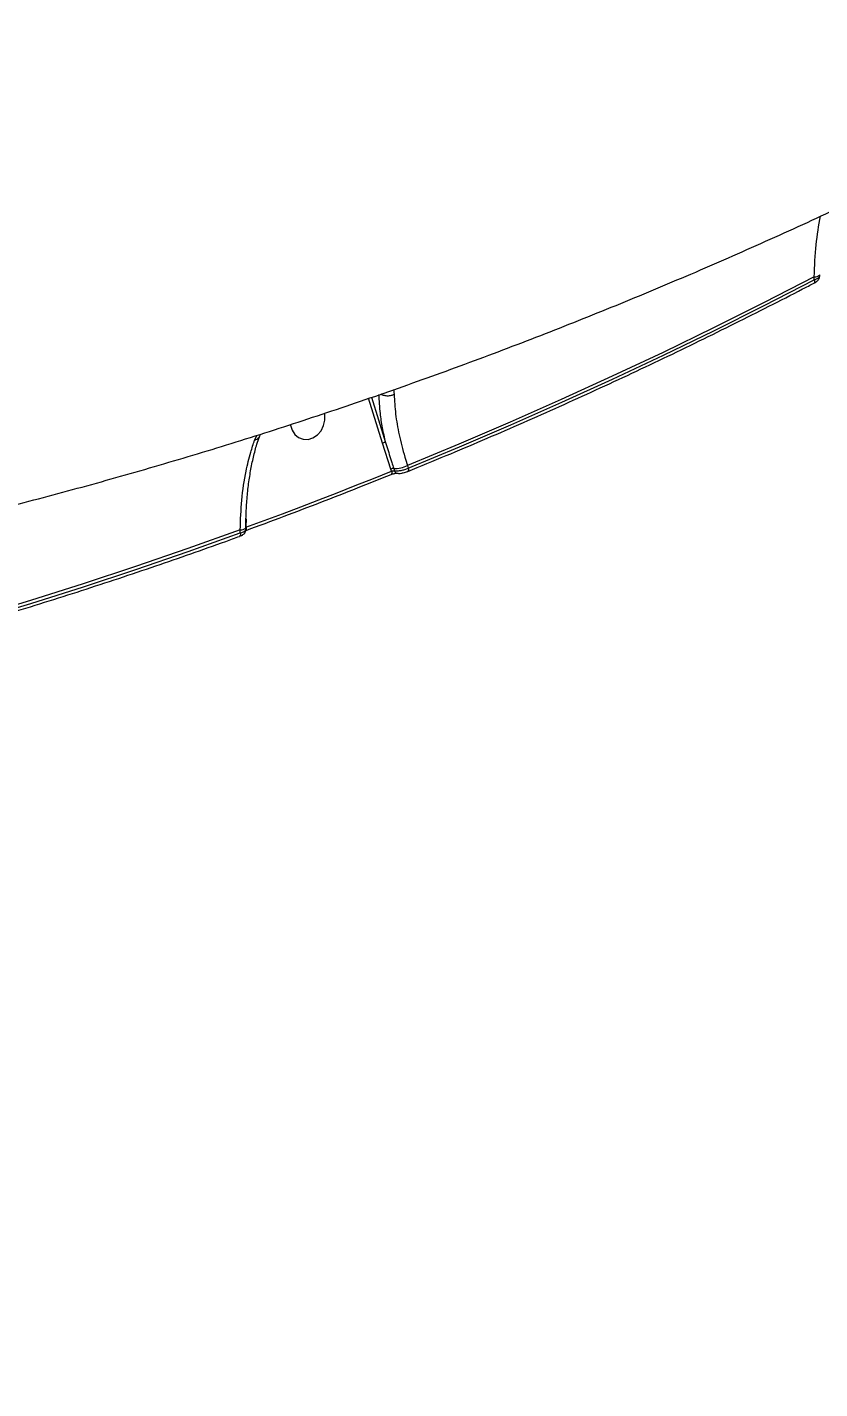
# Model space of a CAD drawing. Header units: millimetres. Extents: x -11024 to 8278, y -7837 to 5770.
# Drawn here: x 3483.5 to 3660.6, y 515.5 to 819.8 of the extents above; entities that cross this region are included whole.
import ezdxf

# ---------------------------------------------------------------- set-up
doc = ezdxf.new("R2010")
doc.units = ezdxf.units.MM
doc.layers.add('DIKOM_ОБЪЕКТ', color=7, linetype='Continuous')
doc.layers.add('DIKOM_РАЗМЕР_ОБЪЕКТА', color=7, linetype='Continuous')
doc.styles.add('style1', font='arial.ttf', dxfattribs={"width": 0.8})
doc.dimstyles.new('1-50', dxfattribs={"dimtxt": 300, "dimasz": 200, "dimexe": 100, "dimexo": 0, "dimgap": 100, "dimtad": 1, "dimtxsty": 'style1', "dimcen": 200, "dimclrd": 7, "dimclre": 7, "dimclrt": 7, "dimadec": 1, "dimazin": 2, "dimtfac": 1, "dimtmove": 0, "dimatfit": 2, "dimfxl": 0, "dimlwd": 25, "dimlwe": 18, "dimarcsym": 0})

# ---------------------------------------------------------------- blocks, each defined once
blk = doc.blocks.new('*D9')
at = {"layer": 'Defpoints', "color": 0, "transparency": 16777216}
for p in [(3740.68, 3707.51), (-8191.56, -3797.25), (-1076.12, -3797.25)]:
    blk.add_point(p, dxfattribs=at)
at = {"layer": 'DIKOM_РАЗМЕР_ОБЪЕКТА', "color": 7, "lineweight": 18, "transparency": 16777216}
for p, q in [((3740.68, 3707.51), (-8291.56, 3707.51)), ((-1076.12, -3797.25), (-8291.56, -3797.25))]:
    blk.add_line(p, q, dxfattribs=at)
at = {"layer": 'DIKOM_РАЗМЕР_ОБЪЕКТА', "color": 7, "lineweight": 25, "transparency": 16777216}
blk.add_line((-8191.56, 3507.51), (-8191.56, -3597.25), dxfattribs=at)
at = {"layer": 'DIKOM_РАЗМЕР_ОБЪЕКТА', "color": 7, "transparency": 16777216}
for points in [[(-8224.9, 3507.51), (-8158.23, 3507.51), (-8191.56, 3707.51)], [(-8224.9, -3597.25), (-8158.23, -3597.25), (-8191.56, -3797.25)]]:
    blk.add_solid(points, dxfattribs=at)
at = {"layer": 'DIKOM_РАЗМЕР_ОБЪЕКТА', "color": 7, "transparency": 16777216, "insert": (-8444.74, -44.87), "char_height": 300, "attachment_point": 5, "rotation": 90, "style": 'style1'}
blk.add_mtext('7500', dxfattribs=at)

msp = doc.modelspace()

# ---------------------------------------------------------------- linework, layer by layer
at = {"layer": 'DIKOM_ОБЪЕКТ', "color": 7, "linetype": 'Continuous', "lineweight": 15}
for p, q in [((3659.381, 763.337), (3659.38, 764.021)), ((3660.612, 764.46), (3660.61, 764.442)), ((3660.613, 764.189), (3660.612, 764.46)), ((3659.336, 762.623), (3659.328, 762.619)), ((3562.936, 726.869), (3559.799, 736.873)), ((3560.429, 737.092), (3563.597, 726.99)), ((3565.377, 738.817), (3565.494, 737.743)), ((3534.328, 727.511), (3534.901, 728.627)), ((3535.398, 728.251), (3535.623, 728.851)), ((3564.797, 721.062), (3562.936, 726.869)), ((3565.41, 721.194), (3565.575, 720.668)), ((3568.476, 721.855), (3568.661, 721.264)), ((3564.94, 720.606), (3564.797, 721.062)), ((3568.532, 720.512), (3568.518, 720.507)), ((3532.403, 709.902), (3532.396, 708.187)), ((3530.951, 706.018), (3530.94, 706.014)), ((3531.116, 706.784), (3531.115, 707.445)), ((3532.347, 707.883), (3532.346, 707.869)), ((3532.348, 707.463), (3532.347, 707.883)), ((3532.396, 708.187), (3532.396, 708.054))]:
    msp.add_line(p, q, dxfattribs=at)
at = {"layer": 'DIKOM_ОБЪЕКТ', "color": 7, "linetype": 'Continuous', "lineweight": 15, "flags": 128}
for points in [[(3659.38, 764.021), (3648.16, 758.254), (3636.896, 752.626), (3625.59, 747.14), (3614.243, 741.797), (3602.857, 736.595), (3591.432, 731.538), (3579.972, 726.624), (3568.476, 721.855)], [(3568.661, 721.264), (3580.133, 726.024), (3591.571, 730.927), (3602.972, 735.974), (3614.335, 741.164), (3625.659, 746.496), (3636.943, 751.969), (3648.184, 757.583), (3659.381, 763.337)], [(3659.381, 763.337), (3659.427, 763.171), (3659.452, 763.017), (3659.456, 762.882), (3659.439, 762.769), (3659.402, 762.683), (3659.345, 762.628), (3659.336, 762.623)], [(3542.355, 730.895), (3542.691, 729.74), (3543.31, 728.774), (3544.161, 728.076), (3545.176, 727.703), (3546.272, 727.684), (3547.36, 728.021), (3548.353, 728.687), (3549.17, 729.627), (3549.745, 730.767), (3550.03, 732.012), (3550.004, 733.264), (3549.956, 733.533)], [(3568.661, 721.264), (3568.693, 721.092), (3568.704, 720.932), (3568.695, 720.79), (3568.667, 720.673), (3568.62, 720.583), (3568.556, 720.524), (3568.532, 720.512)], [(3532.396, 708.054), (3536.478, 709.56), (3540.555, 711.083), (3544.629, 712.625), (3548.699, 714.185), (3552.765, 715.763), (3556.827, 717.36), (3560.886, 718.974), (3564.94, 720.606)], [(3564.94, 720.606), (3564.971, 720.433), (3564.982, 720.272), (3564.973, 720.13), (3564.944, 720.012), (3564.896, 719.922), (3564.831, 719.864), (3564.808, 719.853)], [(3531.115, 707.445), (3519.435, 703.276), (3507.727, 699.256), (3495.994, 695.387), (3484.236, 691.667), (3472.456, 688.098), (3460.654, 684.68), (3448.833, 681.414), (3436.994, 678.299)], [(3437.183, 677.697), (3448.999, 680.806), (3460.796, 684.067), (3472.574, 687.479), (3484.33, 691.041), (3496.065, 694.753), (3507.775, 698.614), (3519.459, 702.625), (3531.116, 706.784)], [(3531.116, 706.784), (3531.142, 706.609), (3531.147, 706.447), (3531.134, 706.304), (3531.101, 706.184), (3531.05, 706.093), (3530.983, 706.033), (3530.951, 706.018)], [(3532.396, 708.054), (3532.422, 707.879), (3532.428, 707.716), (3532.415, 707.573), (3532.382, 707.453), (3532.331, 707.362), (3532.263, 707.303), (3532.234, 707.289)]]:
    msp.add_lwpolyline(points, dxfattribs=at)
at = {"layer": 'DIKOM_ОБЪЕКТ', "color": 7, "linetype": 'Continuous', "lineweight": 15}
for centre, radius, start, end in [((3659.503, 765.672), 1.655, 265.73471, 311.99246), ((3563.442, 725.971), 1.031, 81.32417, 119.35824), ((3565.335, 720.057), 1.14, 86.20454, 118.13713), ((3565.785, 726.893), 5.711, 266.23445, 298.10838), ((3566.304, 720.854), 0.752, 194.32065, 259.82313), ((3531.243, 709.069), 1.63, 265.48408, 312.59311)]:
    msp.add_arc(centre, radius, start, end, dxfattribs=at)
for points, knots in [([(3343.293, 687.566), (3344.438, 687.689), (3351.424, 688.44), (3364.233, 690.124), (3381.718, 692.635), (3399.183, 695.485), (3416.625, 698.641), (3434.04, 702.111), (3451.422, 705.892), (3468.768, 709.984), (3486.073, 714.385), (3503.331, 719.095), (3520.538, 724.113), (3537.69, 729.438), (3554.781, 735.069), (3571.807, 741.004), (3588.763, 747.242), (3605.645, 753.782), (3622.447, 760.622), (3639.165, 767.76), (3655.794, 775.195), (3672.33, 782.925), (3688.767, 790.948), (3705.102, 799.26), (3721.327, 807.866), (3737.059, 816.523), (3747.317, 822.443), (3752.255, 825.293)], [0, 0, 0, 0, 0.0080362, 0.0490171, 0.0900366, 0.1310959, 0.1721948, 0.2133345, 0.254516, 0.2957395, 0.3370049, 0.3783135, 0.4196649, 0.4610597, 0.5024978, 0.543979, 0.5855033, 0.6270706, 0.6686811, 0.7103338, 0.7520283, 0.7937646, 0.8355423, 0.8773601, 0.9192172, 0.9611141, 1, 1, 1, 1]), ([(3659.38, 764.021), (3659.467, 766.449), (3659.636, 771.167), (3660.406, 775.485), (3660.779, 777.582)], [0, 0, 0, 0, 0.5144671, 1, 1, 1, 1]), ([(3659.32, 762.631), (3659.501, 762.727), (3659.908, 762.942), (3660.311, 763.326), (3660.587, 763.781), (3660.593, 764.08), (3660.595, 764.186)], [0, 0, 0, 0, 0.2679103, 0.6029236, 0.8594576, 1, 1, 1, 1]), ([(3659.381, 763.337), (3659.454, 763.364), (3659.761, 763.478), (3660.2, 763.696), (3660.557, 763.969), (3660.586, 764.119), (3660.599, 764.189)], [0, 0, 0, 0, 0.1008135, 0.4240954, 0.7335892, 1, 1, 1, 1]), ([(3568.532, 720.512), (3571.396, 721.689), (3579.698, 725.102), (3593.387, 730.974), (3609.571, 738.22), (3625.676, 745.758), (3641.418, 753.443), (3652.619, 759.13), (3658.486, 762.181), (3659.336, 762.623)], [0, 0, 0, 0, 0.0934425, 0.2709214, 0.448401, 0.6258817, 0.8033633, 0.9715066, 1, 1, 1, 1]), ([(3563.597, 726.99), (3563.357, 728.097), (3562.873, 730.322), (3562.311, 733.963), (3562.192, 736.307), (3562.123, 737.683)], [0, 0, 0, 0, 0.29062058, 0.58372355, 1, 1, 1, 1]), ([(3562.561, 737.836), (3562.602, 737.806), (3562.837, 737.635), (3563.443, 737.477), (3564.28, 737.411), (3564.942, 737.53), (3565.328, 737.668), (3565.454, 737.726), (3565.494, 737.743)], [0, 0, 0, 0, 0.0565147, 0.3233792, 0.590288, 0.8571361, 0.9559372, 1, 1, 1, 1]), ([(3565.494, 737.743), (3565.573, 736.303), (3565.729, 733.477), (3566.576, 728.723), (3567.556, 724.816), (3568.282, 722.478), (3568.476, 721.855)], [0, 0, 0, 0, 0.3028956, 0.5944637, 0.8920318, 1, 1, 1, 1]), ([(3531.115, 707.445), (3531.192, 709.695), (3531.348, 714.261), (3532.246, 720.049), (3533.296, 724.446), (3534.029, 726.623), (3534.328, 727.511)], [0, 0, 0, 0, 0.307257, 0.6233151, 0.8463524, 1, 1, 1, 1]), ([(3532.383, 707.87), (3532.385, 708.742), (3532.388, 710.809), (3532.576, 713.991), (3532.915, 717.391), (3533.407, 720.656), (3534.046, 723.742), (3534.705, 726.292), (3535.199, 727.715), (3535.387, 728.254)], [0, 0, 0, 0, 0.115542, 0.2739479, 0.4326265, 0.5909316, 0.7483874, 0.9046043, 1, 1, 1, 1]), ([(3535.359, 728.27), (3535.278, 728.122), (3535.116, 727.822), (3534.717, 727.62), (3534.437, 727.536), (3534.366, 727.519), (3534.328, 727.511)], [0, 0, 0, 0, 0.42553459, 0.86162016, 0.92666408, 1, 1, 1, 1]), ([(3563.597, 726.99), (3563.687, 726.694), (3564.136, 725.214), (3564.752, 723.289), (3565.268, 721.647), (3565.41, 721.194)], [0, 0, 0, 0, 0.1533074, 0.766583, 1, 1, 1, 1]), ([(3565.575, 720.668), (3565.604, 720.664), (3565.813, 720.637), (3566.296, 720.638), (3567.084, 720.752), (3567.921, 720.964), (3568.415, 721.164), (3568.661, 721.264)], [0, 0, 0, 0, 0.0387997, 0.2783785, 0.5186402, 0.7594622, 1, 1, 1, 1]), ([(3532.415, 707.356), (3535.242, 708.401), (3543.553, 711.474), (3554.351, 715.647), (3562.304, 718.846), (3564.808, 719.853)], [0, 0, 0, 0, 0.261, 0.7673212, 1, 1, 1, 1]), ([(3564.812, 719.852), (3564.83, 719.86), (3564.926, 719.902), (3565.173, 719.981), (3565.519, 720.065), (3565.841, 720.112), (3566.049, 720.123), (3566.15, 720.116), (3566.158, 720.115), (3566.16, 720.115)], [0, 0, 0, 0, 0.04501529, 0.23954222, 0.45650889, 0.67693174, 0.84275945, 0.96707672, 1, 1, 1, 1]), ([(3564.94, 720.606), (3564.992, 720.616), (3565.096, 720.636), (3565.271, 720.658), (3565.432, 720.67), (3565.529, 720.671), (3565.569, 720.668), (3565.575, 720.668)], [0, 0, 0, 0, 0.2442559, 0.4859736, 0.7246251, 0.9617083, 1, 1, 1, 1]), ([(3566.173, 720.127), (3566.285, 720.112), (3566.614, 720.071), (3567.092, 720.112), (3567.451, 720.201), (3567.549, 720.225)], [0, 0, 0, 0, 0.2720348, 0.8011194, 1, 1, 1, 1]), ([(3567.549, 720.225), (3567.724, 720.26), (3568.068, 720.329), (3568.366, 720.457), (3568.513, 720.52)], [0, 0, 0, 0, 0.5082098, 1, 1, 1, 1]), ([(3436.925, 676.902), (3439.859, 677.663), (3448.368, 679.872), (3462.423, 683.758), (3479.074, 688.659), (3495.682, 693.863), (3511.95, 699.271), (3523.696, 703.388), (3529.924, 705.646), (3530.951, 706.018)], [0, 0, 0, 0, 0.0930128, 0.2696618, 0.4463136, 0.6229676, 0.7996204, 0.9669796, 1, 1, 1, 1]), ([(3530.937, 706.025), (3531.119, 706.093), (3531.514, 706.242), (3531.931, 706.522), (3532.235, 706.923), (3532.362, 707.258), (3532.338, 707.43), (3532.334, 707.462)], [0, 0, 0, 0, 0.2554491, 0.555775, 0.7773841, 0.9589344, 1, 1, 1, 1]), ([(3531.116, 706.784), (3531.17, 706.799), (3531.46, 706.878), (3531.902, 707.041), (3532.285, 707.266), (3532.319, 707.4), (3532.336, 707.463)], [0, 0, 0, 0, 0.0738189, 0.3969584, 0.7148367, 1, 1, 1, 1])]:
    msp.add_open_spline(points, degree=3, knots=knots, dxfattribs=at)

# ---------------------------------------------------------------- dimensions: what is measured, and where the dimension line sits
at = {"layer": 'DIKOM_РАЗМЕР_ОБЪЕКТА'}
dim = msp.add_linear_dim(base=(-8191.564, -3797.252), p1=(3740.68, 3707.508), p2=(-1076.116, -3797.252), angle=90, text='7500', dimstyle='1-50', dxfattribs=at)
dim.commit()
dim.dimension.update_dxf_attribs({"geometry": '*D9', "text_midpoint": (-8191.564, -44.872), "dimtype": 160})

doc.saveas('drawing.dxf')
